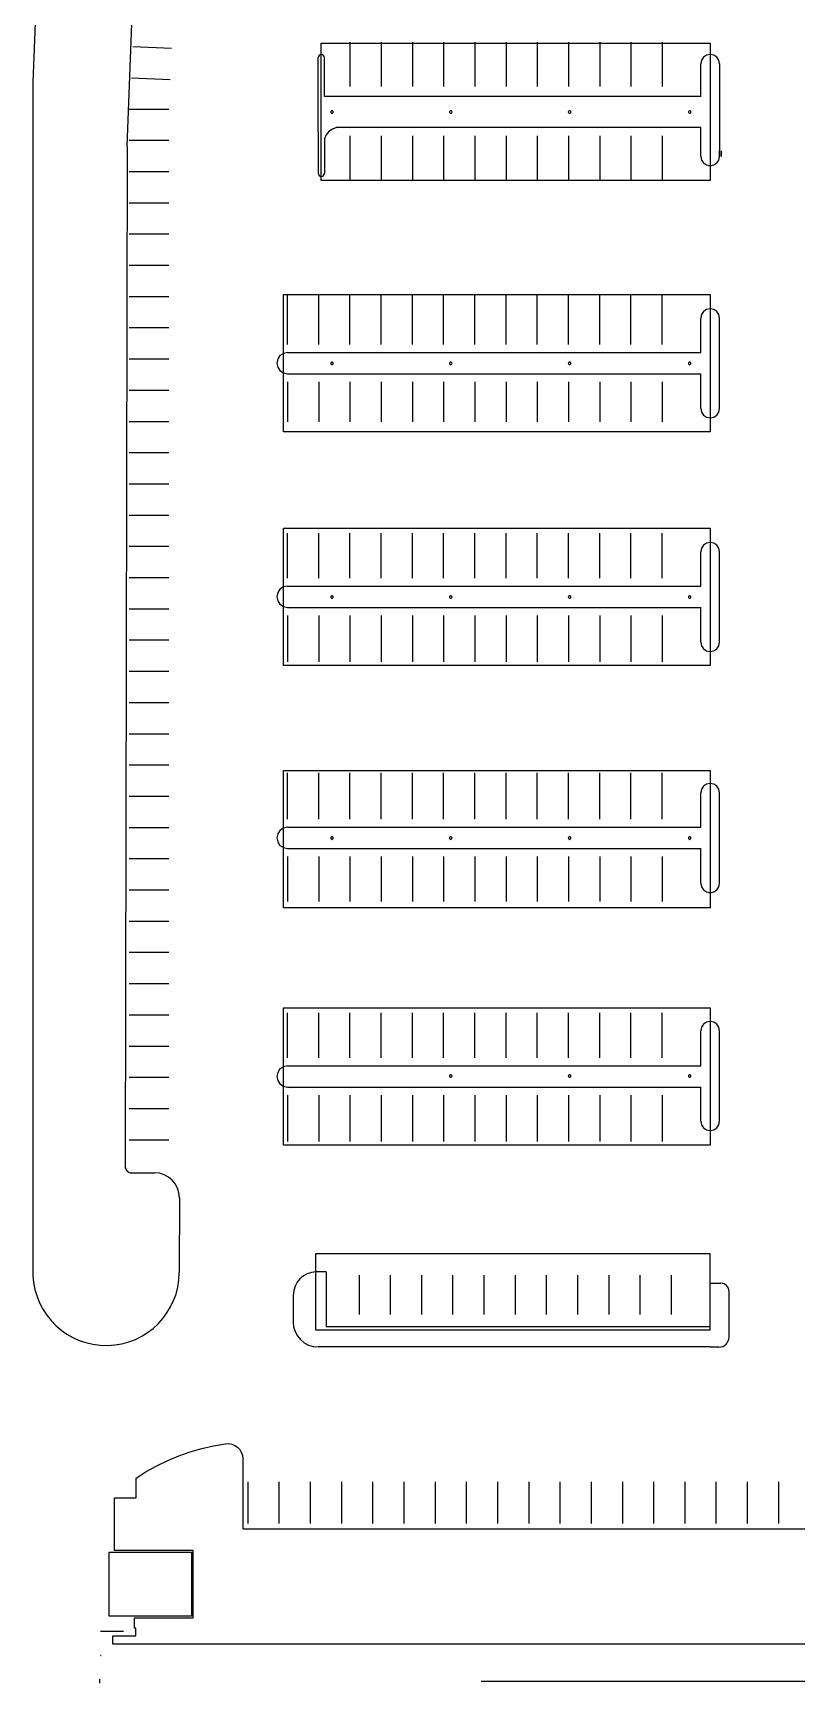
# Model space of a CAD drawing. Header units: metres. Extents: x 2 to 323, y -2 to 254.
# Drawn here: x 2 to 63.1, y 7.4 to 139.5 of the extents above; entities that cross this region are included whole.
import ezdxf

# ---------------------------------------------------------------- set-up
doc = ezdxf.new("R2010")
doc.units = ezdxf.units.M
doc.layers.add('REFERENCIA', color=7, linetype='Continuous')

msp = doc.modelspace()

# ---------------------------------------------------------------- linework, layer by layer
at = {"layer": 'REFERENCIA'}
for p, q in [((5.037, 215.94), (1.959, 135.559)), ((9.489, 130.425), (10.621, 158.757)), ((27.341, 138.749), (27.341, 135.2)), ((29.841, 138.749), (29.841, 135.2)), ((32.341, 138.749), (32.341, 135.2)), ((34.841, 138.749), (34.841, 135.2)), ((37.341, 138.749), (37.341, 135.2)), ((39.841, 138.749), (39.841, 135.2)), ((42.341, 138.749), (42.341, 135.2)), ((44.841, 138.749), (44.841, 135.2)), ((47.341, 138.749), (47.341, 135.2)), ((49.841, 138.749), (49.841, 135.2)), ((52.341, 138.749), (52.341, 135.2)), ((9.958, 138.397), (13.043, 138.274)), ((24.795, 131.605), (24.795, 137.51)), ((25.295, 134.41), (25.295, 137.51)), ((55.446, 134.41), (55.446, 137.01)), ((56.946, 137.01), (56.946, 129.611)), ((1.959, 135.559), (1.959, 40.055)), ((9.858, 135.899), (12.943, 135.776)), ((9.649, 133.399), (12.848, 133.399)), ((55.445, 134.41), (25.296, 134.41)), ((9.649, 130.899), (12.848, 130.899)), ((24.795, 131.605), (24.795, 128.261)), ((25.295, 131.01), (25.295, 128.261)), ((55.446, 131.91), (26.262, 131.91)), ((27.341, 131.26), (27.341, 127.711)), ((29.841, 131.26), (29.841, 127.711)), ((32.341, 131.26), (32.341, 127.711)), ((34.841, 131.26), (34.841, 127.711)), ((37.341, 131.26), (37.341, 127.711)), ((39.841, 131.26), (39.841, 127.711)), ((42.341, 131.26), (42.341, 127.711)), ((44.841, 131.26), (44.841, 127.711)), ((47.341, 131.26), (47.341, 127.711)), ((49.841, 131.26), (49.841, 127.711)), ((52.341, 131.26), (52.341, 127.711)), ((55.446, 129.611), (55.446, 131.91)), ((9.489, 130.4), (9.345, 48.75)), ((56.946, 129.611), (56.946, 130.061)), ((57.096, 129.611), (57.096, 130.061)), ((9.649, 128.399), (12.848, 128.399)), ((9.649, 125.899), (12.848, 125.899)), ((9.649, 123.399), (12.848, 123.399)), ((9.649, 120.899), (12.848, 120.899)), ((9.649, 118.399), (12.848, 118.399)), ((22.341, 114.561), (22.341, 118.561)), ((24.841, 114.561), (24.841, 118.561)), ((27.341, 114.561), (27.341, 118.561)), ((29.841, 114.561), (29.841, 118.561)), ((32.341, 114.561), (32.341, 118.561)), ((34.841, 114.561), (34.841, 118.561)), ((37.341, 114.561), (37.341, 118.561)), ((39.841, 114.561), (39.841, 118.561)), ((42.341, 114.561), (42.341, 118.561)), ((44.841, 114.561), (44.841, 118.561)), ((47.341, 114.561), (47.341, 118.561)), ((49.841, 114.561), (49.841, 118.561)), ((52.341, 114.561), (52.341, 118.561)), ((55.446, 113.911), (55.446, 116.661)), ((56.946, 109.42), (56.946, 116.661)), ((9.649, 115.899), (12.848, 115.899)), ((22.341, 113.911), (55.446, 113.911)), ((9.649, 113.399), (12.848, 113.399)), ((22.341, 112.211), (55.446, 112.211)), ((22.341, 111.561), (22.341, 108.36)), ((24.841, 111.561), (24.841, 108.36)), ((27.341, 111.561), (27.341, 108.36)), ((29.841, 111.561), (29.841, 108.36)), ((32.341, 111.561), (32.341, 108.36)), ((34.841, 111.561), (34.841, 108.36)), ((37.341, 111.561), (37.341, 108.36)), ((39.841, 111.561), (39.841, 108.36)), ((42.341, 111.561), (42.341, 108.36)), ((44.841, 111.561), (44.841, 108.36)), ((47.341, 111.561), (47.341, 108.36)), ((49.841, 111.561), (49.841, 108.36)), ((52.341, 111.561), (52.341, 108.36)), ((55.446, 109.42), (55.446, 112.211)), ((9.649, 110.899), (12.848, 110.899)), ((9.649, 108.399), (12.848, 108.399)), ((9.649, 105.899), (12.848, 105.899)), ((9.649, 103.399), (12.848, 103.399)), ((9.649, 100.899), (12.848, 100.899)), ((22.341, 95.86), (22.341, 99.46)), ((24.841, 95.86), (24.841, 99.46)), ((27.341, 95.86), (27.341, 99.46)), ((29.841, 95.86), (29.841, 99.46)), ((32.341, 95.86), (32.341, 99.46)), ((34.841, 95.86), (34.841, 99.46)), ((37.341, 95.86), (37.341, 99.46)), ((39.841, 95.86), (39.841, 99.46)), ((42.341, 95.86), (42.341, 99.46)), ((44.841, 95.86), (44.841, 99.46)), ((47.341, 95.86), (47.341, 99.46)), ((49.841, 95.86), (49.841, 99.46)), ((52.341, 95.86), (52.341, 99.46)), ((9.649, 98.399), (12.848, 98.399)), ((55.446, 95.21), (55.446, 97.96)), ((56.946, 90.719), (56.946, 97.96)), ((9.649, 95.899), (12.848, 95.899)), ((22.341, 95.21), (55.446, 95.21)), ((9.649, 93.399), (12.848, 93.399)), ((22.341, 93.51), (55.446, 93.51)), ((22.341, 92.86), (22.341, 89.16)), ((24.841, 92.86), (24.841, 89.16)), ((27.341, 92.86), (27.341, 89.16)), ((29.841, 92.86), (29.841, 89.16)), ((32.341, 92.86), (32.341, 89.16)), ((34.841, 92.86), (34.841, 89.16)), ((37.341, 92.86), (37.341, 89.16)), ((39.841, 92.86), (39.841, 89.16)), ((42.341, 92.86), (42.341, 89.16)), ((44.841, 92.86), (44.841, 89.16)), ((47.341, 92.86), (47.341, 89.16)), ((49.841, 92.86), (49.841, 89.16)), ((52.341, 92.86), (52.341, 89.16)), ((55.446, 90.719), (55.446, 93.51)), ((9.649, 90.899), (12.848, 90.899)), ((9.649, 88.399), (12.848, 88.399)), ((9.649, 85.899), (12.848, 85.899)), ((9.649, 83.399), (12.848, 83.399)), ((9.649, 80.899), (12.848, 80.899)), ((22.341, 76.561), (22.341, 80.26)), ((24.841, 76.561), (24.841, 80.26)), ((27.341, 76.561), (27.341, 80.26)), ((29.841, 76.561), (29.841, 80.26)), ((32.341, 76.561), (32.341, 80.26)), ((34.841, 76.561), (34.841, 80.26)), ((37.341, 76.561), (37.341, 80.26)), ((39.841, 76.561), (39.841, 80.26)), ((42.341, 76.561), (42.341, 80.26)), ((44.841, 76.561), (44.841, 80.26)), ((47.341, 76.561), (47.341, 80.26)), ((49.841, 76.561), (49.841, 80.26)), ((52.341, 76.561), (52.341, 80.26)), ((9.649, 78.399), (12.848, 78.399)), ((55.446, 75.911), (55.446, 78.661)), ((56.946, 71.42), (56.946, 78.661)), ((9.649, 75.899), (12.848, 75.899)), ((22.341, 75.911), (55.446, 75.911)), ((22.341, 74.211), (55.446, 74.211)), ((55.446, 71.42), (55.446, 74.211)), ((9.649, 73.399), (12.848, 73.399)), ((22.341, 73.561), (22.341, 69.96)), ((24.841, 73.561), (24.841, 69.96)), ((27.341, 73.561), (27.341, 69.96)), ((29.841, 73.561), (29.841, 69.96)), ((32.341, 73.561), (32.341, 69.96)), ((34.841, 73.561), (34.841, 69.96)), ((37.341, 73.561), (37.341, 69.96)), ((39.841, 73.561), (39.841, 69.96)), ((42.341, 73.561), (42.341, 69.96)), ((44.841, 73.561), (44.841, 69.96)), ((47.341, 73.561), (47.341, 69.96)), ((49.841, 73.561), (49.841, 69.96)), ((52.341, 73.561), (52.341, 69.96)), ((9.649, 70.899), (12.848, 70.899)), ((9.649, 68.399), (12.848, 68.399)), ((9.649, 65.899), (12.848, 65.899)), ((9.649, 63.399), (12.848, 63.399)), ((9.649, 60.899), (12.848, 60.899)), ((22.341, 57.46), (22.341, 61.06)), ((24.841, 57.46), (24.841, 61.06)), ((27.341, 57.46), (27.341, 61.06)), ((29.841, 57.46), (29.841, 61.06)), ((32.341, 57.46), (32.341, 61.06)), ((34.841, 57.46), (34.841, 61.06)), ((37.341, 57.46), (37.341, 61.06)), ((39.841, 57.46), (39.841, 61.06)), ((42.341, 57.46), (42.341, 61.06)), ((44.841, 57.46), (44.841, 61.06)), ((47.341, 57.46), (47.341, 61.06)), ((49.841, 57.46), (49.841, 61.06)), ((52.341, 57.46), (52.341, 61.06)), ((55.446, 56.81), (55.446, 59.623)), ((56.946, 52.383), (56.946, 59.623)), ((9.649, 58.399), (12.848, 58.399)), ((22.341, 56.81), (55.446, 56.81)), ((9.649, 55.899), (12.848, 55.899)), ((22.341, 55.11), (55.446, 55.11)), ((22.341, 54.46), (22.341, 50.76)), ((24.841, 54.46), (24.841, 50.76)), ((27.341, 54.46), (27.341, 50.76)), ((29.841, 54.46), (29.841, 50.76)), ((32.341, 54.46), (32.341, 50.76)), ((34.841, 54.46), (34.841, 50.76)), ((37.341, 54.46), (37.341, 50.76)), ((39.841, 54.46), (39.841, 50.76)), ((42.341, 54.46), (42.341, 50.76)), ((44.841, 54.46), (44.841, 50.76)), ((47.341, 54.46), (47.341, 50.76)), ((49.841, 54.46), (49.841, 50.76)), ((52.341, 54.46), (52.341, 50.76)), ((55.446, 52.383), (55.446, 55.11)), ((9.649, 53.399), (12.848, 53.399)), ((9.649, 50.899), (12.848, 50.899)), ((9.845, 48.249), (11.687, 48.249)), ((13.687, 46.245), (13.677, 40.266)), ((25.444, 40.31), (24.648, 40.31)), ((25.444, 40.31), (25.444, 35.91)), ((28.094, 36.91), (28.094, 40.059)), ((30.594, 36.91), (30.594, 40.059)), ((33.094, 36.91), (33.094, 40.059)), ((35.594, 36.91), (35.594, 40.059)), ((38.094, 36.91), (38.094, 40.059)), ((40.594, 36.91), (40.594, 40.059)), ((43.094, 36.91), (43.094, 40.059)), ((45.594, 36.91), (45.594, 40.059)), ((48.094, 36.91), (48.094, 40.059)), ((50.594, 36.91), (50.594, 40.059)), ((53.094, 36.91), (53.094, 40.059)), ((22.798, 38.463), (22.795, 36.313)), ((56.198, 35.91), (56.198, 39.409)), ((56.198, 39.409), (57.048, 39.409)), ((57.699, 35.096), (57.698, 38.759)), ((56.198, 35.91), (25.444, 35.91)), ((56.198, 34.31), (24.795, 34.31)), ((25.444, 34.31), (24.795, 34.31)), ((56.198, 34.305), (56.198, 34.31)), ((56.888, 34.296), (56.198, 34.305)), ((19.182, 20.17), (19.182, 23.52)), ((21.682, 20.17), (21.682, 23.52)), ((24.182, 20.17), (24.182, 23.52)), ((26.682, 20.17), (26.682, 23.52)), ((29.182, 20.17), (29.182, 23.52)), ((31.682, 20.17), (31.682, 23.52)), ((34.182, 20.17), (34.182, 23.52)), ((36.682, 20.17), (36.682, 23.52)), ((39.182, 20.17), (39.182, 23.52)), ((41.682, 20.17), (41.682, 23.52)), ((44.182, 20.17), (44.182, 23.52)), ((46.682, 20.17), (46.682, 23.52)), ((49.182, 20.17), (49.182, 23.52)), ((51.682, 20.17), (51.682, 23.52)), ((54.182, 20.17), (54.182, 23.52)), ((56.682, 20.17), (56.682, 23.52)), ((59.182, 20.17), (59.182, 23.52)), ((61.682, 20.17), (61.682, 23.52)), ((18.753, 20.593), (18.753, 20.06)), ((18.753, 20.593), (18.753, 20.06)), ((18.753, 20.593), (18.753, 20.06)), ((18.753, 20.593), (18.753, 20.06)), ((7.376, 11.561), (9.196, 11.561)), ((7.376, 11.561), (9.196, 11.561)), ((7.406, 9.62), (7.376, 9.62)), ((7.406, 9.62), (7.376, 9.62)), ((7.406, 9.596), (7.376, 9.596)), ((7.406, 9.596), (7.376, 9.596)), ((7.296, 7.711), (7.296, 7.411)), ((7.296, 7.711), (7.296, 7.411)), ((37.856, 7.561), (192.761, 7.561)), ((37.856, 7.561), (192.761, 7.561))]:
    msp.add_line(p, q, dxfattribs=at)
for points in [[(25.045, 127.68), (25.045, 138.68), (56.196, 138.68), (56.196, 127.68), (25.045, 127.68)], [(26.006, 133.16), (25.998, 133.199), (25.976, 133.231), (25.945, 133.252), (25.906, 133.26), (25.867, 133.252), (25.835, 133.231), (25.813, 133.199), (25.806, 133.16), (25.813, 133.121), (25.835, 133.089), (25.867, 133.068), (25.906, 133.06), (25.945, 133.068), (25.976, 133.089), (25.998, 133.121), (26.006, 133.16)], [(26.006, 133.16), (25.998, 133.199), (25.976, 133.231), (25.945, 133.252), (25.906, 133.26), (25.867, 133.252), (25.835, 133.231), (25.813, 133.199), (25.806, 133.16), (25.813, 133.121), (25.835, 133.089), (25.867, 133.068), (25.906, 133.06), (25.945, 133.068), (25.976, 133.089), (25.998, 133.121), (26.006, 133.16)], [(35.516, 133.16), (35.508, 133.199), (35.486, 133.231), (35.455, 133.252), (35.416, 133.26), (35.377, 133.252), (35.345, 133.231), (35.323, 133.199), (35.316, 133.16), (35.323, 133.121), (35.345, 133.089), (35.377, 133.068), (35.416, 133.06), (35.455, 133.068), (35.486, 133.089), (35.508, 133.121), (35.516, 133.16)], [(35.516, 133.16), (35.508, 133.199), (35.486, 133.231), (35.455, 133.252), (35.416, 133.26), (35.377, 133.252), (35.345, 133.231), (35.323, 133.199), (35.316, 133.16), (35.323, 133.121), (35.345, 133.089), (35.377, 133.068), (35.416, 133.06), (35.455, 133.068), (35.486, 133.089), (35.508, 133.121), (35.516, 133.16)], [(45.026, 133.16), (45.018, 133.199), (44.996, 133.231), (44.965, 133.252), (44.926, 133.26), (44.887, 133.252), (44.855, 133.231), (44.833, 133.199), (44.826, 133.16), (44.833, 133.121), (44.855, 133.089), (44.887, 133.068), (44.926, 133.06), (44.965, 133.068), (44.996, 133.089), (45.018, 133.121), (45.026, 133.16)], [(45.026, 133.16), (45.018, 133.199), (44.996, 133.231), (44.965, 133.252), (44.926, 133.26), (44.887, 133.252), (44.855, 133.231), (44.833, 133.199), (44.826, 133.16), (44.833, 133.121), (44.855, 133.089), (44.887, 133.068), (44.926, 133.06), (44.965, 133.068), (44.996, 133.089), (45.018, 133.121), (45.026, 133.16)], [(54.646, 133.16), (54.638, 133.199), (54.616, 133.231), (54.585, 133.252), (54.546, 133.26), (54.507, 133.252), (54.475, 133.231), (54.453, 133.199), (54.446, 133.16), (54.453, 133.121), (54.475, 133.089), (54.507, 133.068), (54.546, 133.06), (54.585, 133.068), (54.616, 133.089), (54.638, 133.121), (54.646, 133.16)], [(54.646, 133.16), (54.638, 133.199), (54.616, 133.231), (54.585, 133.252), (54.546, 133.26), (54.507, 133.252), (54.475, 133.231), (54.453, 133.199), (54.446, 133.16), (54.453, 133.121), (54.475, 133.089), (54.507, 133.068), (54.546, 133.06), (54.585, 133.068), (54.616, 133.089), (54.638, 133.121), (54.646, 133.16)], [(22.009, 107.561), (22.009, 118.561), (56.196, 118.561), (56.196, 107.561), (22.009, 107.561)], [(26.006, 113.04), (25.998, 113.079), (25.976, 113.111), (25.945, 113.133), (25.906, 113.14), (25.867, 113.133), (25.835, 113.111), (25.813, 113.079), (25.806, 113.04), (25.813, 113.002), (25.835, 112.97), (25.867, 112.948), (25.906, 112.94), (25.945, 112.948), (25.976, 112.97), (25.998, 113.002), (26.006, 113.04)], [(26.006, 113.04), (25.998, 113.079), (25.976, 113.111), (25.945, 113.133), (25.906, 113.14), (25.867, 113.133), (25.835, 113.111), (25.813, 113.079), (25.806, 113.04), (25.813, 113.002), (25.835, 112.97), (25.867, 112.948), (25.906, 112.94), (25.945, 112.948), (25.976, 112.97), (25.998, 113.002), (26.006, 113.04)], [(35.516, 113.04), (35.508, 113.079), (35.486, 113.111), (35.455, 113.133), (35.416, 113.14), (35.377, 113.133), (35.345, 113.111), (35.323, 113.079), (35.316, 113.04), (35.323, 113.002), (35.345, 112.97), (35.377, 112.948), (35.416, 112.94), (35.455, 112.948), (35.486, 112.97), (35.508, 113.002), (35.516, 113.04)], [(35.516, 113.04), (35.508, 113.079), (35.486, 113.111), (35.455, 113.133), (35.416, 113.14), (35.377, 113.133), (35.345, 113.111), (35.323, 113.079), (35.316, 113.04), (35.323, 113.002), (35.345, 112.97), (35.377, 112.948), (35.416, 112.94), (35.455, 112.948), (35.486, 112.97), (35.508, 113.002), (35.516, 113.04)], [(45.026, 113.04), (45.018, 113.079), (44.996, 113.111), (44.965, 113.133), (44.926, 113.14), (44.887, 113.133), (44.855, 113.111), (44.833, 113.079), (44.826, 113.04), (44.833, 113.002), (44.855, 112.97), (44.887, 112.948), (44.926, 112.94), (44.965, 112.948), (44.996, 112.97), (45.018, 113.002), (45.026, 113.04)], [(45.026, 113.04), (45.018, 113.079), (44.996, 113.111), (44.965, 113.133), (44.926, 113.14), (44.887, 113.133), (44.855, 113.111), (44.833, 113.079), (44.826, 113.04), (44.833, 113.002), (44.855, 112.97), (44.887, 112.948), (44.926, 112.94), (44.965, 112.948), (44.996, 112.97), (45.018, 113.002), (45.026, 113.04)], [(54.646, 113.04), (54.638, 113.079), (54.616, 113.111), (54.585, 113.133), (54.546, 113.14), (54.507, 113.133), (54.475, 113.111), (54.453, 113.079), (54.446, 113.04), (54.453, 113.002), (54.475, 112.97), (54.507, 112.948), (54.546, 112.94), (54.585, 112.948), (54.616, 112.97), (54.638, 113.002), (54.646, 113.04)], [(54.646, 113.04), (54.638, 113.079), (54.616, 113.111), (54.585, 113.133), (54.546, 113.14), (54.507, 113.133), (54.475, 113.111), (54.453, 113.079), (54.446, 113.04), (54.453, 113.002), (54.475, 112.97), (54.507, 112.948), (54.546, 112.94), (54.585, 112.948), (54.616, 112.97), (54.638, 113.002), (54.646, 113.04)], [(22.009, 88.86), (22.009, 99.86), (56.196, 99.86), (56.196, 88.86), (22.009, 88.86)], [(26.006, 94.34), (25.998, 94.379), (25.976, 94.41), (25.945, 94.432), (25.906, 94.44), (25.867, 94.432), (25.835, 94.41), (25.813, 94.379), (25.806, 94.34), (25.813, 94.301), (25.835, 94.269), (25.867, 94.247), (25.906, 94.24), (25.945, 94.247), (25.976, 94.269), (25.998, 94.301), (26.006, 94.34)], [(26.006, 94.34), (25.998, 94.379), (25.976, 94.41), (25.945, 94.432), (25.906, 94.44), (25.867, 94.432), (25.835, 94.41), (25.813, 94.379), (25.806, 94.34), (25.813, 94.301), (25.835, 94.269), (25.867, 94.247), (25.906, 94.24), (25.945, 94.247), (25.976, 94.269), (25.998, 94.301), (26.006, 94.34)], [(35.516, 94.34), (35.508, 94.379), (35.486, 94.41), (35.455, 94.432), (35.416, 94.44), (35.377, 94.432), (35.345, 94.41), (35.323, 94.379), (35.316, 94.34), (35.323, 94.301), (35.345, 94.269), (35.377, 94.247), (35.416, 94.24), (35.455, 94.247), (35.486, 94.269), (35.508, 94.301), (35.516, 94.34)], [(35.516, 94.34), (35.508, 94.379), (35.486, 94.41), (35.455, 94.432), (35.416, 94.44), (35.377, 94.432), (35.345, 94.41), (35.323, 94.379), (35.316, 94.34), (35.323, 94.301), (35.345, 94.269), (35.377, 94.247), (35.416, 94.24), (35.455, 94.247), (35.486, 94.269), (35.508, 94.301), (35.516, 94.34)], [(45.026, 94.34), (45.018, 94.379), (44.996, 94.41), (44.965, 94.432), (44.926, 94.44), (44.887, 94.432), (44.855, 94.41), (44.833, 94.379), (44.826, 94.34), (44.833, 94.301), (44.855, 94.269), (44.887, 94.247), (44.926, 94.24), (44.965, 94.247), (44.996, 94.269), (45.018, 94.301), (45.026, 94.34)], [(45.026, 94.34), (45.018, 94.379), (44.996, 94.41), (44.965, 94.432), (44.926, 94.44), (44.887, 94.432), (44.855, 94.41), (44.833, 94.379), (44.826, 94.34), (44.833, 94.301), (44.855, 94.269), (44.887, 94.247), (44.926, 94.24), (44.965, 94.247), (44.996, 94.269), (45.018, 94.301), (45.026, 94.34)], [(54.646, 94.34), (54.638, 94.379), (54.616, 94.41), (54.585, 94.432), (54.546, 94.44), (54.507, 94.432), (54.475, 94.41), (54.453, 94.379), (54.446, 94.34), (54.453, 94.301), (54.475, 94.269), (54.507, 94.247), (54.546, 94.24), (54.585, 94.247), (54.616, 94.269), (54.638, 94.301), (54.646, 94.34)], [(54.646, 94.34), (54.638, 94.379), (54.616, 94.41), (54.585, 94.432), (54.546, 94.44), (54.507, 94.432), (54.475, 94.41), (54.453, 94.379), (54.446, 94.34), (54.453, 94.301), (54.475, 94.269), (54.507, 94.247), (54.546, 94.24), (54.585, 94.247), (54.616, 94.269), (54.638, 94.301), (54.646, 94.34)], [(22.009, 69.46), (22.009, 80.46), (56.196, 80.46), (56.196, 69.46), (22.009, 69.46)], [(26.006, 75.04), (25.998, 75.079), (25.976, 75.111), (25.945, 75.133), (25.906, 75.14), (25.867, 75.133), (25.835, 75.111), (25.813, 75.079), (25.806, 75.04), (25.813, 75.002), (25.835, 74.97), (25.867, 74.948), (25.906, 74.94), (25.945, 74.948), (25.976, 74.97), (25.998, 75.002), (26.006, 75.04)], [(26.006, 75.04), (25.998, 75.079), (25.976, 75.111), (25.945, 75.133), (25.906, 75.14), (25.867, 75.133), (25.835, 75.111), (25.813, 75.079), (25.806, 75.04), (25.813, 75.002), (25.835, 74.97), (25.867, 74.948), (25.906, 74.94), (25.945, 74.948), (25.976, 74.97), (25.998, 75.002), (26.006, 75.04)], [(35.516, 75.04), (35.508, 75.079), (35.486, 75.111), (35.455, 75.133), (35.416, 75.14), (35.377, 75.133), (35.345, 75.111), (35.323, 75.079), (35.316, 75.04), (35.323, 75.002), (35.345, 74.97), (35.377, 74.948), (35.416, 74.94), (35.455, 74.948), (35.486, 74.97), (35.508, 75.002), (35.516, 75.04)], [(35.516, 75.04), (35.508, 75.079), (35.486, 75.111), (35.455, 75.133), (35.416, 75.14), (35.377, 75.133), (35.345, 75.111), (35.323, 75.079), (35.316, 75.04), (35.323, 75.002), (35.345, 74.97), (35.377, 74.948), (35.416, 74.94), (35.455, 74.948), (35.486, 74.97), (35.508, 75.002), (35.516, 75.04)], [(45.026, 75.04), (45.018, 75.079), (44.996, 75.111), (44.965, 75.133), (44.926, 75.14), (44.887, 75.133), (44.855, 75.111), (44.833, 75.079), (44.826, 75.04), (44.833, 75.002), (44.855, 74.97), (44.887, 74.948), (44.926, 74.94), (44.965, 74.948), (44.996, 74.97), (45.018, 75.002), (45.026, 75.04)], [(45.026, 75.04), (45.018, 75.079), (44.996, 75.111), (44.965, 75.133), (44.926, 75.14), (44.887, 75.133), (44.855, 75.111), (44.833, 75.079), (44.826, 75.04), (44.833, 75.002), (44.855, 74.97), (44.887, 74.948), (44.926, 74.94), (44.965, 74.948), (44.996, 74.97), (45.018, 75.002), (45.026, 75.04)], [(54.646, 75.04), (54.638, 75.079), (54.616, 75.111), (54.585, 75.133), (54.546, 75.14), (54.507, 75.133), (54.475, 75.111), (54.453, 75.079), (54.446, 75.04), (54.453, 75.002), (54.475, 74.97), (54.507, 74.948), (54.546, 74.94), (54.585, 74.948), (54.616, 74.97), (54.638, 75.002), (54.646, 75.04)], [(54.646, 75.04), (54.638, 75.079), (54.616, 75.111), (54.585, 75.133), (54.546, 75.14), (54.507, 75.133), (54.475, 75.111), (54.453, 75.079), (54.446, 75.04), (54.453, 75.002), (54.475, 74.97), (54.507, 74.948), (54.546, 74.94), (54.585, 74.948), (54.616, 74.97), (54.638, 75.002), (54.646, 75.04)], [(22.009, 50.46), (22.009, 61.46), (56.196, 61.46), (56.196, 50.46), (22.009, 50.46)], [(22.009, 50.46), (22.009, 61.46), (56.196, 61.46), (56.196, 50.46), (22.009, 50.46)], [(22.009, 50.46), (22.009, 61.46), (56.196, 61.46), (56.196, 50.46), (22.009, 50.46)], [(35.516, 56.003), (35.508, 56.042), (35.486, 56.074), (35.455, 56.095), (35.416, 56.103), (35.377, 56.095), (35.345, 56.074), (35.323, 56.042), (35.316, 56.003), (35.323, 55.964), (35.345, 55.932), (35.377, 55.911), (35.416, 55.903), (35.455, 55.911), (35.486, 55.932), (35.508, 55.964), (35.516, 56.003)], [(35.516, 56.003), (35.508, 56.042), (35.486, 56.074), (35.455, 56.095), (35.416, 56.103), (35.377, 56.095), (35.345, 56.074), (35.323, 56.042), (35.316, 56.003), (35.323, 55.964), (35.345, 55.932), (35.377, 55.911), (35.416, 55.903), (35.455, 55.911), (35.486, 55.932), (35.508, 55.964), (35.516, 56.003)], [(45.026, 56.003), (45.018, 56.042), (44.996, 56.074), (44.965, 56.095), (44.926, 56.103), (44.887, 56.095), (44.855, 56.074), (44.833, 56.042), (44.826, 56.003), (44.833, 55.964), (44.855, 55.932), (44.887, 55.911), (44.926, 55.903), (44.965, 55.911), (44.996, 55.932), (45.018, 55.964), (45.026, 56.003)], [(45.026, 56.003), (45.018, 56.042), (44.996, 56.074), (44.965, 56.095), (44.926, 56.103), (44.887, 56.095), (44.855, 56.074), (44.833, 56.042), (44.826, 56.003), (44.833, 55.964), (44.855, 55.932), (44.887, 55.911), (44.926, 55.903), (44.965, 55.911), (44.996, 55.932), (45.018, 55.964), (45.026, 56.003)], [(54.646, 56.003), (54.638, 56.042), (54.616, 56.074), (54.585, 56.095), (54.546, 56.103), (54.507, 56.095), (54.475, 56.074), (54.453, 56.042), (54.446, 56.003), (54.453, 55.964), (54.475, 55.932), (54.507, 55.911), (54.546, 55.903), (54.585, 55.911), (54.616, 55.932), (54.638, 55.964), (54.646, 56.003)], [(54.646, 56.003), (54.638, 56.042), (54.616, 56.074), (54.585, 56.095), (54.546, 56.103), (54.507, 56.095), (54.475, 56.074), (54.453, 56.042), (54.446, 56.003), (54.453, 55.964), (54.475, 55.932), (54.507, 55.911), (54.546, 55.903), (54.585, 55.911), (54.616, 55.932), (54.638, 55.964), (54.646, 56.003)], [(56.196, 41.76), (24.579, 41.76), (24.579, 35.672), (56.196, 35.672), (56.196, 41.76)], [(56.196, 41.76), (24.579, 41.76), (24.579, 35.672), (56.196, 35.672), (56.196, 41.76)], [(8.048, 17.871), (14.648, 17.871), (14.648, 12.771), (8.048, 12.771), (8.048, 17.871)], [(8.048, 17.871), (14.648, 17.871), (14.648, 12.771), (8.048, 12.771), (8.048, 17.871)]]:
    msp.add_lwpolyline(points, close=True, dxfattribs=at)
for points in [[(25.295, 137.51), (25.276, 137.607), (25.222, 137.687), (25.143, 137.74), (25.045, 137.76), (24.948, 137.74), (24.869, 137.687), (24.815, 137.607), (24.795, 137.51)], [(56.946, 137.01), (56.887, 137.302), (56.726, 137.54), (56.488, 137.701), (56.196, 137.76), (55.904, 137.701), (55.665, 137.54), (55.505, 137.302), (55.446, 137.01)], [(25.295, 134.41), (25.295, 134.41), (25.296, 134.41), (25.296, 134.41), (25.296, 134.41)], [(25.445, 134.41), (25.445, 134.41), (25.446, 134.41), (25.446, 134.41), (25.446, 134.41)], [(55.445, 134.41), (55.445, 134.41), (55.445, 134.41), (55.446, 134.41), (55.446, 134.41)], [(26.262, 131.91), (25.936, 131.788), (25.658, 131.589), (25.44, 131.326), (25.295, 131.01)], [(55.446, 129.611), (55.505, 129.319), (55.665, 129.08), (55.904, 128.92), (56.196, 128.861), (56.488, 128.92), (56.726, 129.08), (56.887, 129.319), (56.946, 129.611)], [(24.795, 128.261), (24.815, 128.163), (24.869, 128.084), (24.948, 128.03), (25.045, 128.011), (25.143, 128.03), (25.222, 128.084), (25.276, 128.163), (25.295, 128.261)], [(56.946, 116.661), (56.887, 116.953), (56.726, 117.191), (56.488, 117.352), (56.196, 117.411), (55.904, 117.352), (55.665, 117.191), (55.505, 116.953), (55.446, 116.661)], [(22.341, 113.911), (22.01, 113.844), (21.74, 113.662), (21.558, 113.392), (21.491, 113.061), (21.558, 112.73), (21.74, 112.46), (22.01, 112.278), (22.341, 112.211)], [(55.446, 109.42), (55.505, 109.128), (55.665, 108.89), (55.904, 108.729), (56.196, 108.67), (56.488, 108.729), (56.726, 108.89), (56.887, 109.128), (56.946, 109.42)], [(56.946, 97.96), (56.887, 98.252), (56.726, 98.49), (56.488, 98.651), (56.196, 98.71), (55.904, 98.651), (55.665, 98.49), (55.505, 98.252), (55.446, 97.96)], [(22.341, 95.21), (22.01, 95.143), (21.74, 94.961), (21.558, 94.691), (21.491, 94.36), (21.558, 94.029), (21.74, 93.759), (22.01, 93.577), (22.341, 93.51)], [(55.446, 90.719), (55.505, 90.427), (55.665, 90.189), (55.904, 90.028), (56.196, 89.969), (56.488, 90.028), (56.726, 90.189), (56.887, 90.427), (56.946, 90.719)], [(56.946, 78.661), (56.887, 78.953), (56.726, 79.191), (56.488, 79.352), (56.196, 79.411), (55.904, 79.352), (55.665, 79.191), (55.505, 78.953), (55.446, 78.661)], [(22.341, 75.911), (22.01, 75.844), (21.74, 75.662), (21.558, 75.392), (21.491, 75.061), (21.558, 74.73), (21.74, 74.46), (22.01, 74.278), (22.341, 74.211)], [(55.446, 71.42), (55.505, 71.128), (55.665, 70.89), (55.904, 70.729), (56.196, 70.67), (56.488, 70.729), (56.726, 70.89), (56.887, 71.128), (56.946, 71.42)], [(56.946, 59.623), (56.887, 59.915), (56.726, 60.154), (56.488, 60.314), (56.196, 60.373), (55.904, 60.314), (55.665, 60.154), (55.505, 59.915), (55.446, 59.623)], [(22.341, 56.81), (22.01, 56.743), (21.74, 56.561), (21.558, 56.291), (21.491, 55.96), (21.558, 55.629), (21.74, 55.359), (22.01, 55.177), (22.341, 55.11)], [(55.446, 52.383), (55.505, 52.091), (55.665, 51.852), (55.904, 51.692), (56.196, 51.633), (56.488, 51.692), (56.726, 51.852), (56.887, 52.091), (56.946, 52.383)], [(9.345, 48.75), (9.354, 48.652), (9.383, 48.558), (9.428, 48.472), (9.491, 48.396), (9.567, 48.333), (9.653, 48.287), (9.747, 48.259), (9.845, 48.249)], [(13.687, 46.245), (13.649, 46.638), (13.536, 47.012), (13.353, 47.357), (13.103, 47.662), (12.798, 47.912), (12.454, 48.096), (12.08, 48.21), (11.687, 48.249)], [(1.959, 40.061), (2.011, 39.472), (2.12, 38.902), (2.282, 38.353), (2.494, 37.829), (2.754, 37.331), (3.058, 36.863), (3.405, 36.428), (3.79, 36.028), (4.211, 35.666), (4.665, 35.345), (5.149, 35.068), (5.66, 34.836), (6.195, 34.654), (6.752, 34.523), (7.328, 34.447), (7.919, 34.428), (8.508, 34.467), (9.081, 34.564), (9.633, 34.714), (10.162, 34.915), (10.664, 35.164), (11.138, 35.459), (11.581, 35.796), (11.989, 36.172), (12.36, 36.585), (12.69, 37.032), (12.978, 37.51), (13.22, 38.017), (13.414, 38.548), (13.557, 39.102), (13.645, 39.676), (13.677, 40.266)], [(24.648, 40.31), (24.276, 40.272), (23.929, 40.165), (23.615, 39.995), (23.341, 39.769), (23.115, 39.496), (22.945, 39.182), (22.836, 38.836), (22.798, 38.463)], [(57.698, 38.759), (57.647, 39.012), (57.508, 39.219), (57.301, 39.358), (57.048, 39.409)], [(22.795, 36.313), (22.833, 35.921), (22.946, 35.547), (23.13, 35.202), (23.38, 34.897), (23.684, 34.647), (24.029, 34.462), (24.402, 34.349), (24.795, 34.31)], [(56.888, 34.296), (57.046, 34.309), (57.197, 34.354), (57.337, 34.426), (57.46, 34.526), (57.562, 34.649), (57.637, 34.787), (57.683, 34.938), (57.699, 35.096)], [(64.473, 10.52), (8.348, 10.52), (8.348, 11.191), (10.198, 11.191), (10.198, 11.791), (10.098, 11.791), (10.098, 12.621), (14.798, 12.621), (14.798, 18.021), (8.498, 18.021), (8.498, 22.221), (10.217, 22.221), (10.217, 23.81), (11.036, 24.329), (11.88, 24.799), (12.749, 25.221), (13.639, 25.593), (14.549, 25.914), (15.476, 26.184), (16.418, 26.401), (17.374, 26.565), (17.633, 26.575), (17.885, 26.53), (18.122, 26.432), (18.335, 26.285), (18.512, 26.096), (18.643, 25.875), (18.725, 25.632), (18.753, 25.375), (18.753, 19.76), (64.473, 19.76)]]:
    msp.add_lwpolyline(points, dxfattribs=at)

doc.saveas('drawing.dxf')
